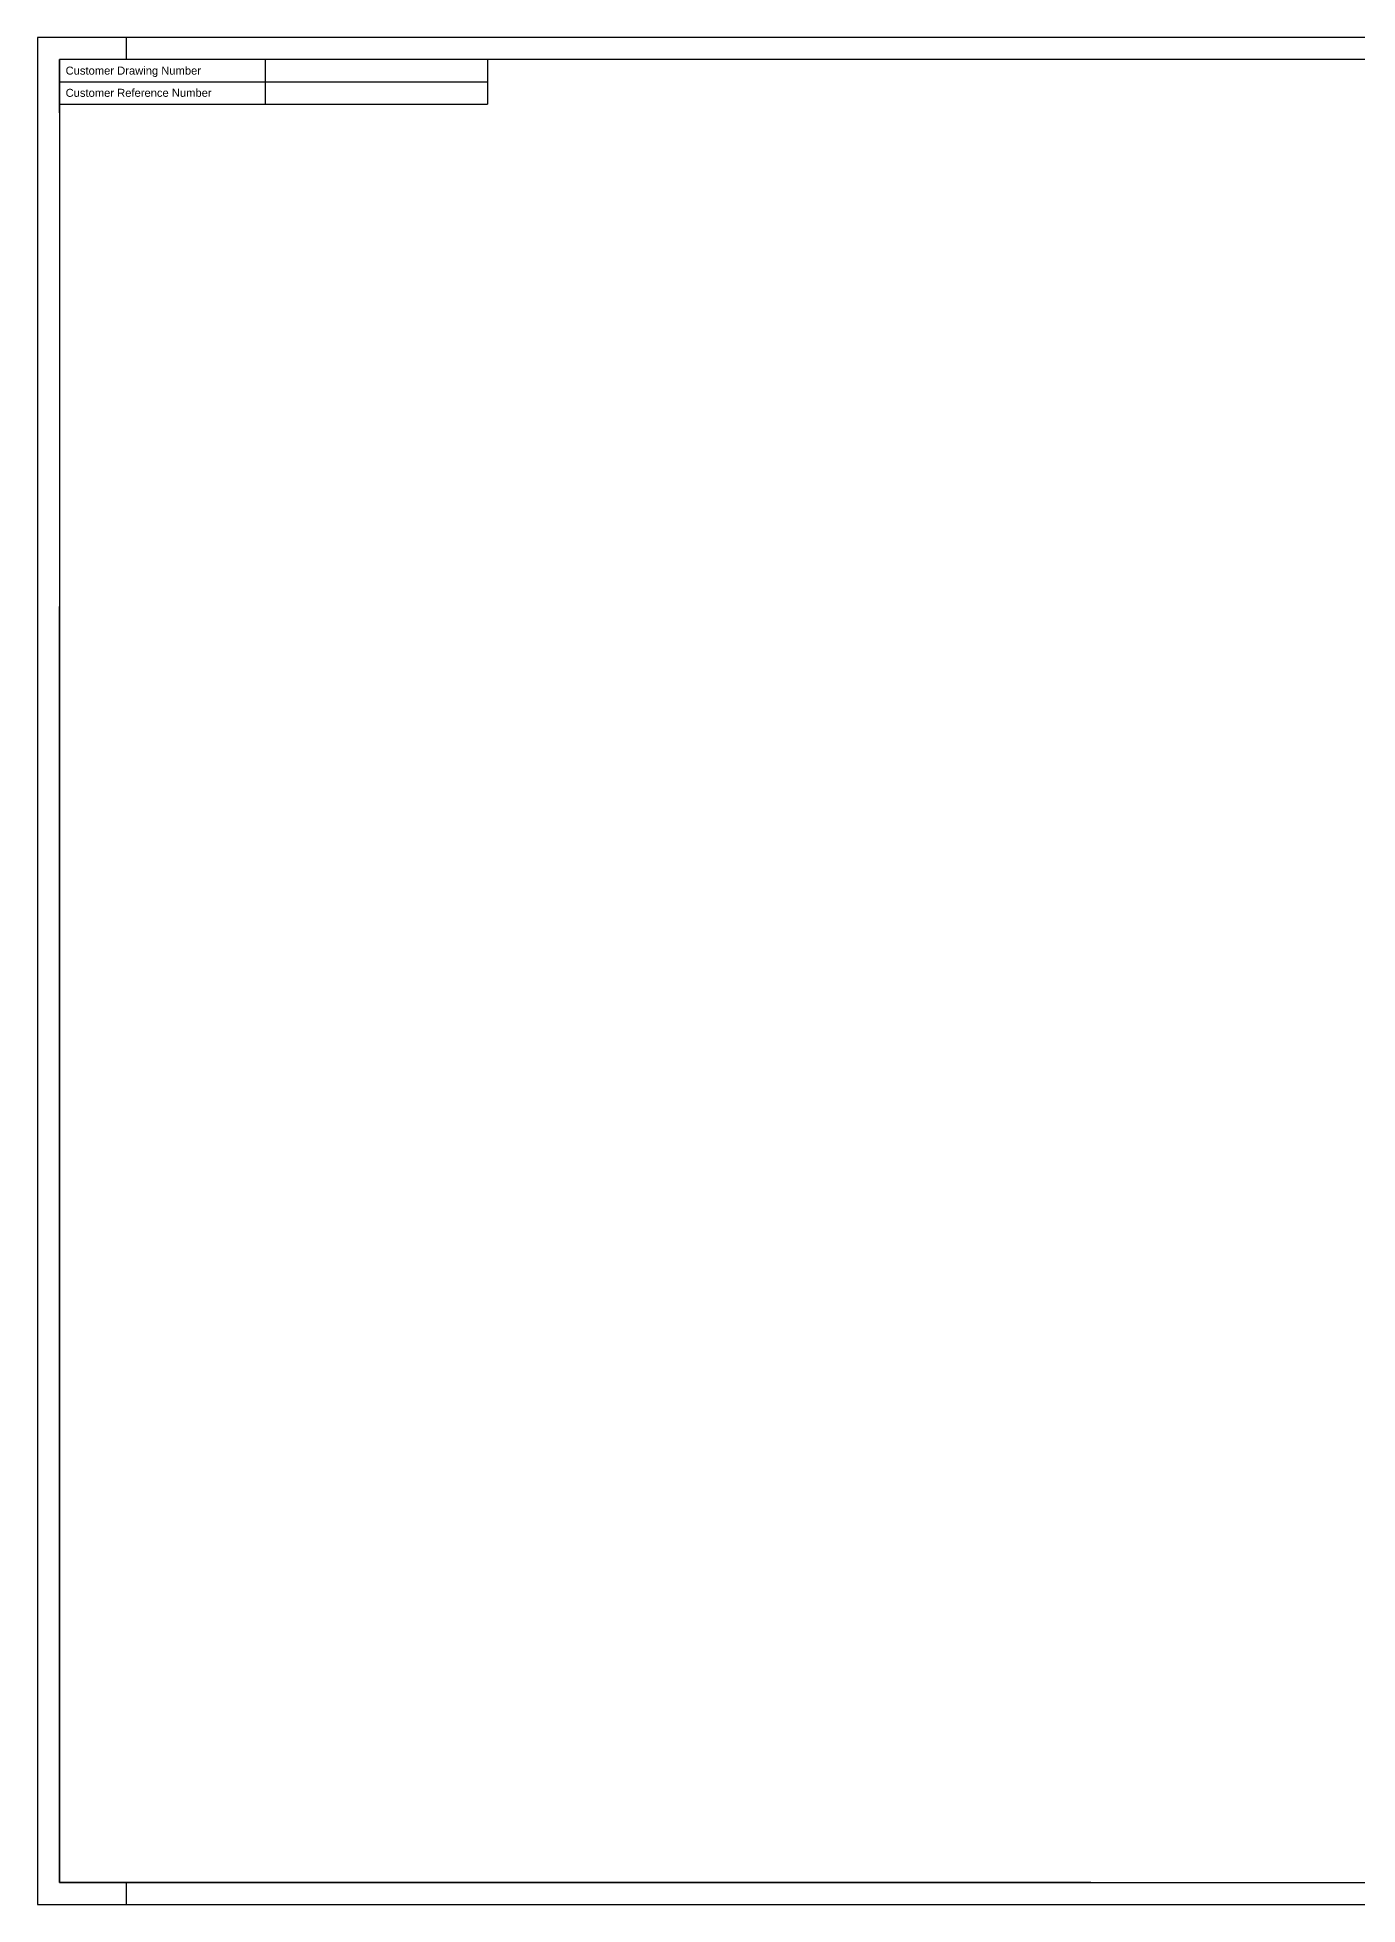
# Model space of a CAD drawing. Header units: millimetres. Extents: x -64 to 12559, y -1885 to 462.
# Drawn here: x -5 to 292, y -1885 to -1465 of the extents above; entities that cross this region are included whole.
import ezdxf

# ---------------------------------------------------------------- set-up
doc = ezdxf.new("R2010")
doc.units = ezdxf.units.MM
doc.header["$LTSCALE"] = 2
doc.layers.add('5', color=7, linetype='Continuous', lineweight=25)
doc.layers.add('5H', color=7, linetype='Continuous')
doc.layers.add('FRAME51', color=7, linetype='Continuous')
doc.styles.add('Arial', font='arial.ttf')
doc.styles.add('SIMPLEX', font='simplex.shx', dxfattribs={"width": 0.8})

# ---------------------------------------------------------------- blocks, each defined once
blk = doc.blocks.new('RAHMEN_RAHM-A2Q')
at = {"layer": '5', "color": 3, "linetype": 'Continuous'}
for p, q in [((15, 415), (15, 410)), ((15, 0), (15, -5))]:
    blk.add_line(p, q, dxfattribs=at)
at = {"layer": '5', "color": 7, "linetype": 'Continuous'}
blk.add_lwpolyline([(589, -5), (589, 415), (-5, 415), (-5, -5)], close=True, dxfattribs=at)
at = {"layer": '5', "color": 4}
blk.add_lwpolyline([(584, 65.8), (584, 410), (0, 410), (0, 0), (403, 0)], dxfattribs=at)
at = {"layer": '5H', "color": 7}
for p, q in [((0, 0), (0, 287)), ((232, 0), (0, 0))]:
    blk.add_line(p, q, dxfattribs=at)
at = {"layer": 'FRAME51', "color": 4}
blk.add_line((0, 398), (0, 410), dxfattribs=at)
at = {"layer": 'FRAME51', "color": 7, "linetype": 'Continuous'}
for p, q in [((46.25, 410), (46.25, 405)), ((0, 405), (96.25, 405)), ((46.25, 405), (46.25, 400))]:
    blk.add_line(p, q, dxfattribs=at)
at = {"layer": 'FRAME51', "color": 4, "linetype": 'Continuous'}
for p, q in [((96.25, 410), (96.25, 405)), ((96.25, 405), (96.25, 400)), ((0, 400), (96.25, 400))]:
    blk.add_line(p, q, dxfattribs=at)
at = {"layer": 'FRAME51', "style": 'Arial'}
for tag, p in [('CAD_KDZNR', (1.36, 406.62)), ('KDZNR', (47.61, 406.02)), ('CAD_KDMAT_PROMPT', (1.36, 401.62)), ('KDMAT', (47.61, 401.02))]:
    blk.add_attdef(tag, p, '', height=1.8, dxfattribs=at)
at = {"layer": 'FRAME51', "flags": 1}
for tag, p in [('FILENAME', (492.82, -2.19)), ('KBZ', (504.5, -2.19))]:
    blk.add_attdef(tag, p, '', height=1, dxfattribs=at)
at = {"layer": 'FRAME51', "style": 'SIMPLEX', "width": 0.7}
for tag, p in [('MADR_INIT', (509.63, -3.52)), ('DATUM', (535.13, -3.52))]:
    blk.add_attdef(tag, p, '', height=2.5, dxfattribs=at)

msp = doc.modelspace()

# ---------------------------------------------------------------- block references
at = {"layer": 'FRAME51'}
msp.add_blockref('RAHMEN_RAHM-A2Q', (0, -1880), dxfattribs=at).add_auto_attribs({'CAD_KDZNR': 'Customer Drawing Number', 'CAD_KDMAT_PROMPT': 'Customer Reference Number'})

doc.saveas('drawing.dxf')
